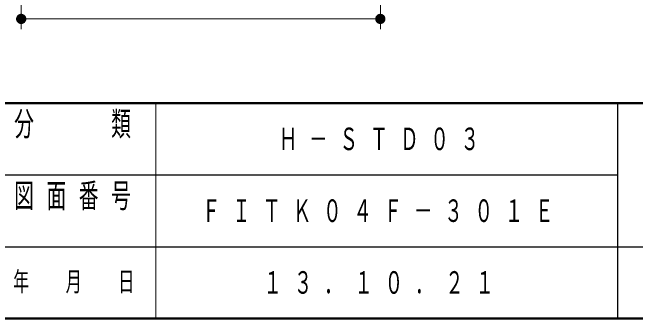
# Model space of a CAD drawing. Units: millimetres on the paper, scale 1:20. Extents: x 1381 to 1746, y 401 to 677.
# Drawn here: x 1617.2 to 1678, y 420 to 449.8 of the extents above; entities that cross this region are included whole.
import ezdxf

# ---------------------------------------------------------------- set-up
doc = ezdxf.new("R2010")
doc.units = ezdxf.units.MM
doc.layers.add('1_20', color=7, linetype='Continuous', lineweight=25)
doc.layers.add('NAKAMURA図枠', color=7, linetype='Continuous', lineweight=13)
doc.layers.add('図面情報', color=7, linetype='Continuous')
doc.styles.add('ＭＳ ゴシック', font='')
doc.styles.get('ＭＳ ゴシック').set_extended_font_data('MS Gothic')

# ---------------------------------------------------------------- blocks, each defined once
blk = doc.blocks.new('filled_dot')
at = {"color": 0, "linetype": 'Continuous', "lineweight": -2, "const_width": 1.25}
blk.add_lwpolyline([(-0.625, 0, 1), (0.625, 0, 1)], format="xyb", close=True, dxfattribs=at)

msp = doc.modelspace()

# ---------------------------------------------------------------- linework, layer by layer
at = {"layer": '1_20', "lineweight": 13}
for p, q in [((1618.096, 473.956), (1618.096, 448.216)), ((1653.096, 473.956), (1653.096, 448.216)), ((1653.096, 449.216), (1618.096, 449.216))]:
    msp.add_line(p, q, dxfattribs=at)
at = {"layer": 'NAKAMURA図枠', "lineweight": 50}
for p, q in [((1381.212, 441), (1746.212, 441)), ((1381.212, 420), (1746.212, 420))]:
    msp.add_line(p, q, dxfattribs=at)
at = {"layer": 'NAKAMURA図枠'}
msp.add_line((1631.212, 441), (1631.212, 420), dxfattribs=at)
at = {"layer": 'NAKAMURA図枠', "color": 211, "lineweight": 25}
for p, q in [((1676.212, 441), (1676.212, 420)), ((1563.712, 434), (1676.212, 434)), ((1508.712, 427), (1746.212, 427))]:
    msp.add_line(p, q, dxfattribs=at)

# ---------------------------------------------------------------- block references
at = {"layer": '1_20', "lineweight": 13, "xscale": 0.4, "yscale": 0.4}
msp.add_blockref('filled_dot', (1618.096, 449.216), dxfattribs=at)
at = {"layer": '1_20', "lineweight": 13, "xscale": 0.4, "yscale": 0.4, "rotation": 180}
msp.add_blockref('filled_dot', (1653.096, 449.216), dxfattribs=at)

# ---------------------------------------------------------------- texts
at = {"layer": 'NAKAMURA図枠', "color": 4, "style": 'ＭＳ ゴシック'}
for s, insert, char_height, attachment_point in [('\\T1.64;\\W0.6;分\u3000\u3000類', (1623.712, 440.167), 2.346, 2), ('\\T1.64;\\W0.6;図面番号', (1623.712, 433.167), 2.346, 2), ('\\T1.64;\\W0.6;年\u3000月\u3000日', (1623.712, 423.5), 1.906, 5)]:
    msp.add_mtext(s, dxfattribs=dict(at, insert=insert, char_height=char_height, attachment_point=attachment_point))
at = {"layer": '図面情報', "char_height": 2.199, "attachment_point": 4, "style": 'ＭＳ ゴシック'}
for s, insert in [('\\T1.64;\\W0.6;Ｈ－ＳＴＤ０３', (1643.212, 437.5)), ('\\T1.64;\\W0.6;ＦＩＴＫ０４Ｆ－３０１Ｅ', (1635.712, 430.5)), ('\\T1.64;\\W0.6;１３．１０．２１', (1641.712, 423.5))]:
    msp.add_mtext(s, dxfattribs=dict(at, insert=insert))

doc.saveas('drawing.dxf')
